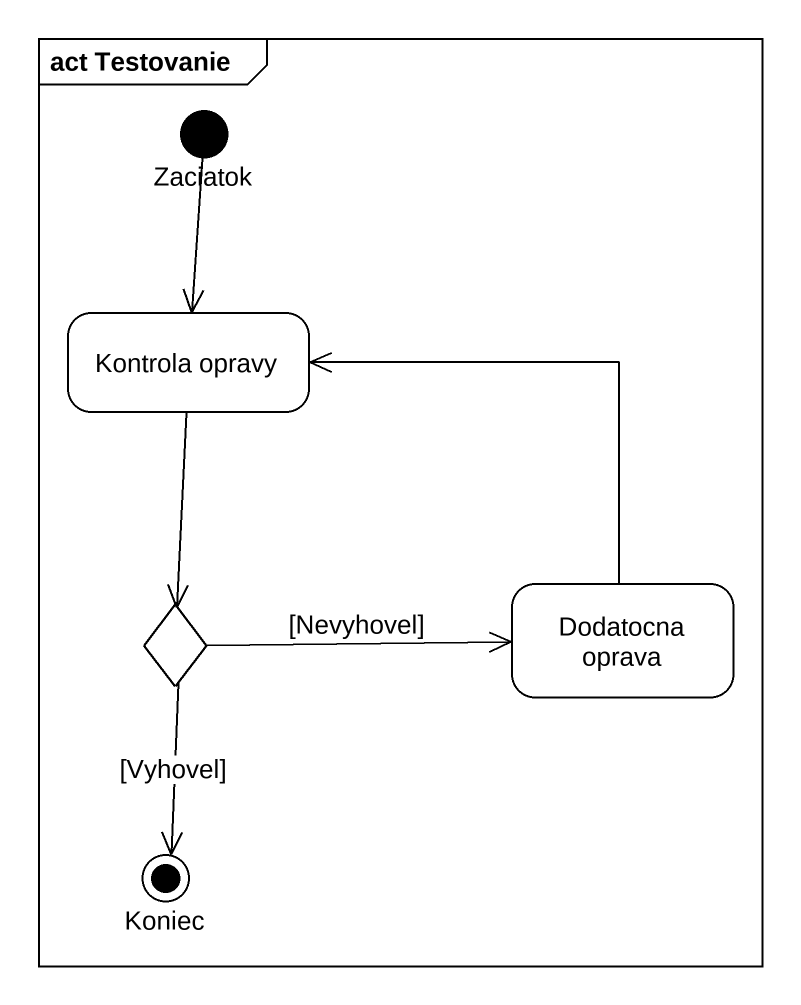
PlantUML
@startuml
mainframe act Testovanie
hide empty description
state Zaciatok <<start>>
state "Kontrola opravy" as Kontrola_opravy
state choice1 <<choice>>
state "Dodatocna oprava" as Dodatocna_oprava
state Koniec <<end>>
Zaciatok --> Kontrola_opravy
Kontrola_opravy --> choice1
choice1 -right-> Dodatocna_oprava : [Nevyhovel]
choice1 --> Koniec : [Vyhovel]
Dodatocna_oprava -up-> Kontrola_opravy
@enduml
